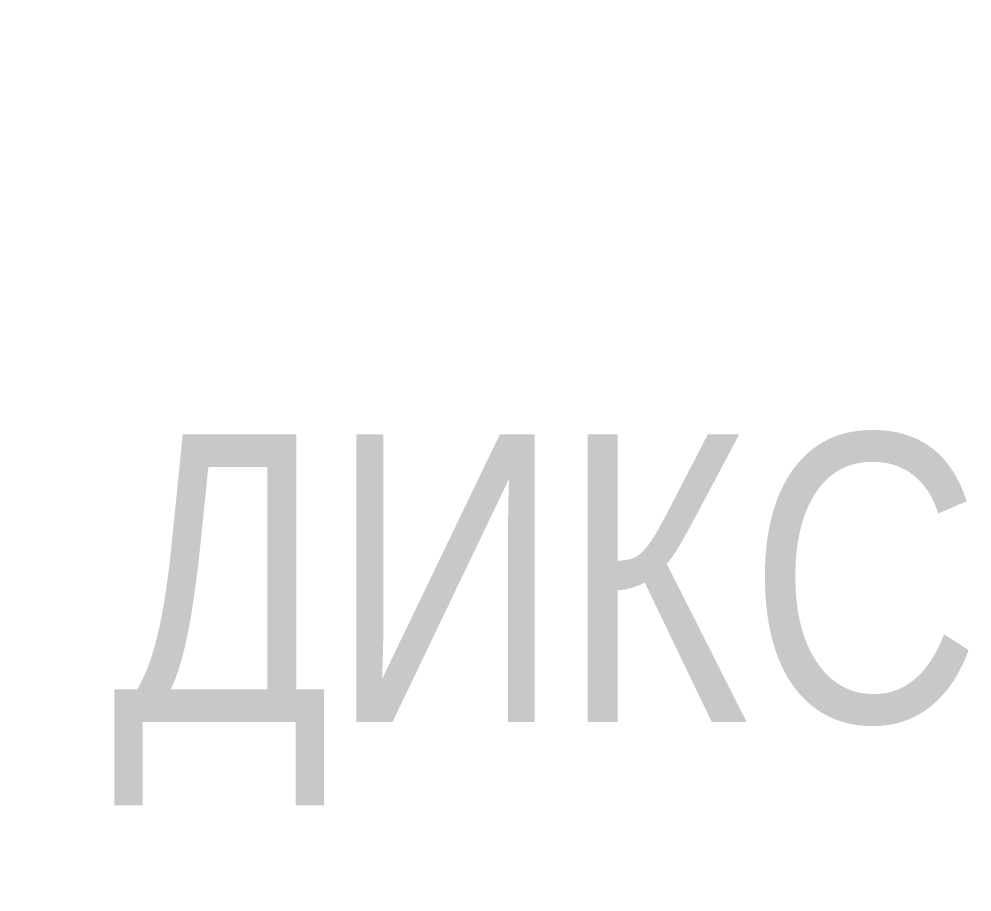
# Model space of a CAD drawing. Header units: millimetres. Extents: x -3852 to 3754, y -3689 to 3034.
# Drawn here: x 189 to 1182, y -314 to 596 of the extents above; entities that cross this region are included whole.
import ezdxf

# ---------------------------------------------------------------- set-up
doc = ezdxf.new("R2010")
doc.units = ezdxf.units.MM
for name, color, linetype in [('DIKOM_АРТИКУЛ', 7, 'Continuous'), ('DIKOM_РАЗМЕР_ЗОНА', 7, 'Continuous'), ('DIKOM_РАЗМЕР_ОБЪЕКТА', 7, 'Continuous')]:
    doc.layers.add(name, color=color, linetype=linetype)
doc.styles.add('style1', font='arial.ttf', dxfattribs={"width": 0.8})
doc.dimstyles.new('1-50', dxfattribs={"dimtxt": 300, "dimasz": 200, "dimexe": 100, "dimexo": 0, "dimgap": 100, "dimtad": 1, "dimtxsty": 'style1', "dimcen": 200, "dimclrd": 7, "dimclre": 7, "dimclrt": 7, "dimadec": 1, "dimazin": 2, "dimtfac": 1, "dimtmove": 0, "dimatfit": 2, "dimfxl": 0, "dimlwd": 25, "dimlwe": 18, "dimarcsym": 0})

# ---------------------------------------------------------------- blocks, each defined once
blk = doc.blocks.new('*D0')
at = {"layer": 'Defpoints', "color": 0, "transparency": 16777216}
for p in [(-1645.57, 756.64), (2216.65, 747.38), (2216.65, -2337.9)]:
    blk.add_point(p, dxfattribs=at)
at = {"layer": 'DIKOM_РАЗМЕР_ОБЪЕКТА', "color": 7, "lineweight": 18, "transparency": 16777216}
for p, q in [((-1645.57, 756.64), (-1645.57, -2437.9)), ((2216.65, 747.38), (2216.65, -2437.9))]:
    blk.add_line(p, q, dxfattribs=at)
at = {"layer": 'DIKOM_РАЗМЕР_ОБЪЕКТА', "color": 7, "lineweight": 25, "transparency": 16777216}
blk.add_line((-1445.57, -2337.9), (2016.65, -2337.9), dxfattribs=at)
at = {"layer": 'DIKOM_РАЗМЕР_ОБЪЕКТА', "color": 7, "transparency": 16777216}
for points in [[(-1445.57, -2304.57), (-1445.57, -2371.24), (-1645.57, -2337.9)], [(2016.65, -2304.57), (2016.65, -2371.24), (2216.65, -2337.9)]]:
    blk.add_solid(points, dxfattribs=at)
at = {"layer": 'DIKOM_РАЗМЕР_ОБЪЕКТА', "color": 7, "transparency": 16777216, "insert": (156.89, -2084.63), "char_height": 300, "attachment_point": 5, "style": 'style1'}
blk.add_mtext('3900', dxfattribs=at)
blk = doc.blocks.new('*D2')
at = {"layer": 'Defpoints', "color": 0, "transparency": 16777216}
for p in [(3754.43, 468.04), (-3145.57, -2016.12), (3754.43, -3589.19)]:
    blk.add_point(p, dxfattribs=at)
at = {"layer": 'DIKOM_РАЗМЕР_ЗОНА', "color": 7, "lineweight": 18, "transparency": 16777216}
for p, q in [((3754.43, 468.04), (3754.43, -3689.19)), ((-3145.57, -2016.12), (-3145.57, -3689.19))]:
    blk.add_line(p, q, dxfattribs=at)
at = {"layer": 'DIKOM_РАЗМЕР_ЗОНА', "color": 7, "lineweight": 25, "transparency": 16777216}
blk.add_line((-2945.57, -3589.19), (3554.43, -3589.19), dxfattribs=at)
at = {"layer": 'DIKOM_РАЗМЕР_ЗОНА', "color": 7, "transparency": 16777216}
for points in [[(-2945.57, -3555.86), (-2945.57, -3622.53), (-3145.57, -3589.19)], [(3554.43, -3555.86), (3554.43, -3622.53), (3754.43, -3589.19)]]:
    blk.add_solid(points, dxfattribs=at)
at = {"layer": 'DIKOM_РАЗМЕР_ЗОНА', "color": 7, "transparency": 16777216, "insert": (461.88, -3336.02), "char_height": 300, "attachment_point": 5, "style": 'style1'}
blk.add_mtext('6900', dxfattribs=at)

msp = doc.modelspace()

# ---------------------------------------------------------------- texts
at = {"layer": 'DIKOM_АРТИКУЛ', "insert": (285.969, 162.826), "char_height": 300, "attachment_point": 1, "style": 'style1'}
msp.add_mtext_dynamic_manual_height_columns('ДИКС-1.13', width=1809.13818, gutter_width=20, heights=[0], dxfattribs=at)

# ---------------------------------------------------------------- dimensions: what is measured, and where the dimension line sits
at = {"layer": 'DIKOM_РАЗМЕР_ЗОНА'}
dim = msp.add_linear_dim(base=(3754.427, -3589.192), p1=(-3145.573, -2016.117), p2=(3754.427, 468.045), dimstyle='1-50', dxfattribs=at)
dim.commit()
dim.dimension.update_dxf_attribs({"geometry": '*D2', "text_midpoint": (461.883, -3589.192), "dimtype": 160})
at = {"layer": 'DIKOM_РАЗМЕР_ОБЪЕКТА'}
dim = msp.add_linear_dim(base=(2216.649, -2337.904), p1=(-1645.573, 756.639), p2=(2216.649, 747.383), text='3900', dimstyle='1-50', dxfattribs=at)
dim.commit()
dim.dimension.update_dxf_attribs({"geometry": '*D0', "text_midpoint": (156.888, -2337.904), "dimtype": 160})

doc.saveas('drawing.dxf')
